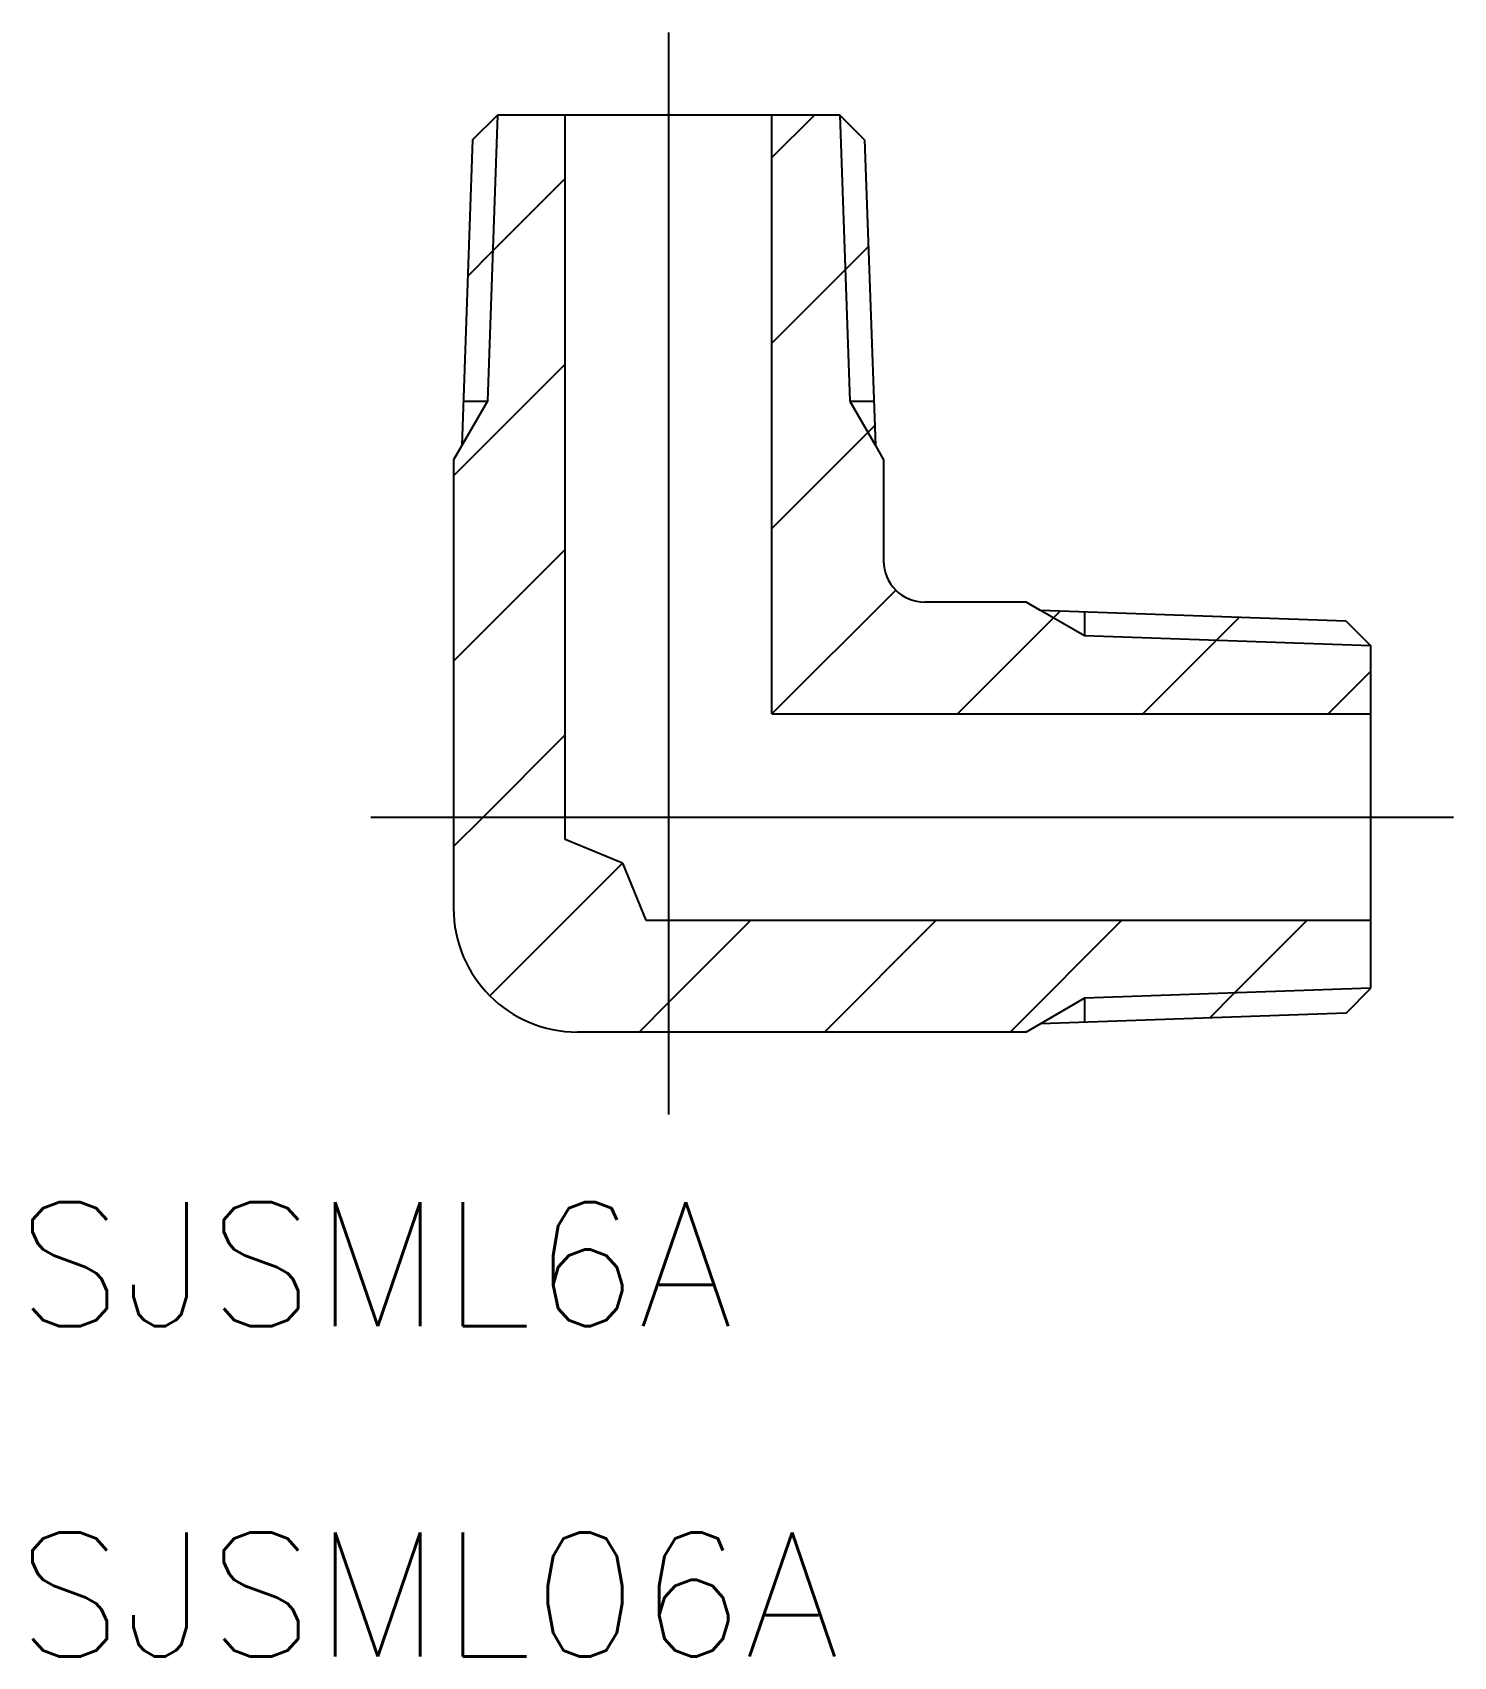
# Model space of a CAD drawing. Extents: x -15.4 to 19, y -20.3 to 19.
import ezdxf

# ---------------------------------------------------------------- set-up
doc = ezdxf.new("R2010")
doc.units = 0
doc.linetypes.add('CENTER', pattern=[50.8, 31.75, -6.35, 6.35, -6.35])
doc.layers.get('0').update_dxf_attribs({"linetype": 'CONTINUOUS'})
doc.layers.add('CENTER', color=1, linetype='CENTER')
doc.styles.get("Standard").update_dxf_attribs({"font": 'txt.shx', "height": 3, "bigfont": 'bigfont.shx'})

msp = doc.modelspace()

# ---------------------------------------------------------------- linework, layer by layer
at = {"color": 7, "linetype": 'CONTINUOUS'}
for p, q in [((-4.746, 16.398), (-4.144, 17)), ((4.144, 17), (-4.144, 17)), ((-2.5, -0.547), (-2.5, 17)), ((2.5, 2.5), (2.5, 17)), ((4.746, 16.398), (4.144, 17)), ((-4.746, 16.398), (-5.005, 9)), ((4.746, 16.398), (5.005, 9)), ((-4.967, 10.071), (-4.386, 10.071)), ((4.386, 10.071), (4.967, 10.071)), ((-5.005, 9), (-5.205, 8.654)), ((-5.205, 8.654), (-5.205, -2.205)), ((5.005, 9), (5.205, 8.654)), ((5.205, 8.654), (5.205, 6.205)), ((8.654, 5.205), (6.205, 5.205)), ((9, 5.005), (8.654, 5.205)), ((16.398, 4.746), (9, 5.005)), ((10.071, 4.967), (10.071, 4.386)), ((16.398, 4.746), (17, 4.144)), ((17, -4.144), (17, 4.144)), ((2.5, 2.5), (17, 2.5)), ((-1.119, -1.119), (-2.5, -0.547)), ((-1.119, -1.119), (-0.547, -2.5)), ((-0.547, -2.5), (17, -2.5)), ((16.398, -4.746), (17, -4.144)), ((10.071, -4.386), (10.071, -4.967)), ((9, -5.005), (8.654, -5.205)), ((16.398, -4.746), (9, -5.005)), ((8.654, -5.205), (-2.205, -5.205))]:
    msp.add_line(p, q, dxfattribs=at)
at = {"color": 3, "linetype": 'CONTINUOUS'}
for p, q in [((-4.144, 17), (-4.386, 10.071)), ((2.5, 15.97), (3.53, 17)), ((4.144, 17), (4.386, 10.071)), ((-4.26, 13.701), (-2.5, 15.461)), ((4.275, 13.255), (4.837, 13.817)), ((-4.862, 13.099), (-4.26, 13.701)), ((2.5, 11.48), (4.275, 13.255)), ((-5.205, 8.266), (-2.5, 10.97)), ((-4.386, 10.071), (-5.005, 9)), ((4.386, 10.071), (5.005, 9)), ((4.824, 9.314), (4.988, 9.478)), ((2.5, 6.99), (4.824, 9.314)), ((-5.205, 3.776), (-2.5, 6.48)), ((2.5, 2.5), (5.498, 5.498)), ((6.99, 2.5), (9.314, 4.824)), ((10.071, 4.386), (9, 5.005)), ((9.314, 4.824), (9.478, 4.988)), ((13.255, 4.275), (13.817, 4.837)), ((17, 4.144), (10.071, 4.386)), ((11.48, 2.5), (13.255, 4.275)), ((15.97, 2.5), (17, 3.53)), ((-4.49, 0), (-2.5, 1.99)), ((-5.205, -0.715), (-4.49, 0)), ((-4.326, -4.326), (-1.119, -1.119)), ((0, -4.49), (1.99, -2.5)), ((3.776, -5.205), (6.48, -2.5)), ((8.266, -5.205), (10.97, -2.5)), ((13.701, -4.26), (15.461, -2.5)), ((17, -4.144), (10.071, -4.386)), ((13.099, -4.862), (13.701, -4.26)), ((-0.715, -5.205), (0, -4.49)), ((10.071, -4.386), (9, -5.005))]:
    msp.add_line(p, q, dxfattribs=at)
at = {"color": 7, "linetype": 'CONTINUOUS'}
for centre, radius in [((6.205, 6.205), 1), ((-2.205, -2.205), 3)]:
    msp.add_arc(centre, radius, 180, 270, dxfattribs=at)
at = {"layer": 'CENTER', "color": 1, "linetype": 'CENTER'}
for p, q in [((0, 19), (0, -7.205)), ((-7.205, 0), (19, 0))]:
    msp.add_line(p, q, dxfattribs=at)

# ---------------------------------------------------------------- texts
at = {"color": 7, "linetype": 'CONTINUOUS'}
for s, p in [('SJSML6A', (-15.783, -12.329)), ('SJSML06A', (-15.783, -20.329))]:
    msp.add_text(s, height=3, dxfattribs=at).set_placement(p)

doc.saveas('drawing.dxf')
